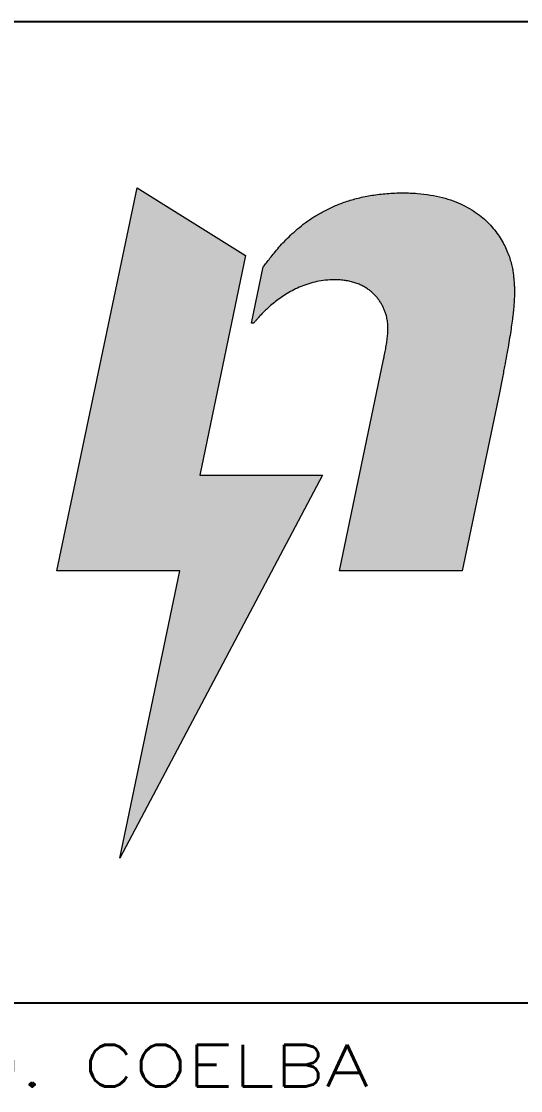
# Model space of a CAD drawing. Header units: millimetres. Extents: x 0 to 420, y 0 to 297.
# Drawn here: x 365.15 to 377.07, y 25.9 to 51.44 of the extents above; entities that cross this region are included whole.
import ezdxf
from ezdxf.enums import TextEntityAlignment as Align

# ---------------------------------------------------------------- set-up
doc = ezdxf.new("R2010")
doc.units = ezdxf.units.MM
doc.layers.add('1', color=7, linetype='Continuous')
doc.styles.add('R100', font='romans', dxfattribs={"width": 1.5, "height": 100})

msp = doc.modelspace()

# ---------------------------------------------------------------- hatches: boundary and pattern name
at = {"layer": '1', "linetype": 'Continuous', "lineweight": 0}
h = msp.add_hatch(color=156, dxfattribs=at)
h.dxf.hatch_style = 1
h.paths.add_polyline_path([(372.341, 40.602), (367.5, 31.456), (368.932, 38.315), (366.001, 38.315), (367.912, 47.461), (370.505, 45.843), (369.41, 40.602)])
h = msp.add_hatch(color=126, dxfattribs=at)
edge = h.paths.add_edge_path()
edge.add_spline(control_points=[(376.63, 42.897), (376.65, 42.997), (376.686, 43.186), (376.737, 43.458), (376.781, 43.705), (376.818, 43.93), (376.85, 44.134), (376.876, 44.319), (376.896, 44.488), (376.91, 44.643), (376.92, 44.786), (376.925, 44.918), (376.925, 45.043), (376.92, 45.161), (376.912, 45.275), (376.899, 45.388), (376.883, 45.507), (376.856, 45.636), (376.816, 45.777), (376.763, 45.925), (376.695, 46.077), (376.61, 46.231), (376.509, 46.385), (376.389, 46.535), (376.248, 46.68), (376.087, 46.817), (375.902, 46.944), (375.694, 47.057), (375.461, 47.156), (375.201, 47.236), (374.914, 47.296), (374.598, 47.334), (374.248, 47.346), (373.885, 47.333), (373.528, 47.29), (373.199, 47.223), (372.896, 47.135), (372.619, 47.028), (372.367, 46.907), (372.139, 46.774), (371.932, 46.632), (371.747, 46.485), (371.581, 46.337), (371.434, 46.19), (371.304, 46.047), (371.19, 45.912), (371.091, 45.787), (371.006, 45.677), (370.953, 45.609), (370.928, 45.578)], knot_values=[0, 0, 0, 0, 0.061667, 0.117731, 0.168618, 0.214752, 0.256573, 0.294499, 0.328983, 0.360448, 0.389358, 0.416145, 0.441279, 0.465197, 0.488364, 0.511219, 0.534212, 0.561729, 0.591613, 0.623596, 0.657487, 0.693131, 0.730476, 0.769529, 0.810416, 0.85332, 0.898574, 0.946563, 0.997783, 1.052775, 1.112156, 1.176564, 1.246671, 1.325013, 1.397896, 1.465964, 1.529796, 1.589884, 1.64662, 1.70031, 1.751138, 1.799191, 1.844456, 1.886841, 1.926161, 1.962174, 1.994569, 2.023016, 2.047142, 2.047142, 2.047142, 2.047142], degree=3, periodic=0)
edge.add_line((370.928, 45.578), (370.647, 44.232))
edge.add_line((370.647, 44.232), (370.702, 44.232))
edge.add_line((370.702, 44.232), (370.711, 44.243))
edge.add_spline(control_points=[(370.711, 44.243), (370.72, 44.254), (370.742, 44.283), (370.783, 44.333), (370.841, 44.399), (370.914, 44.476), (371.003, 44.563), (371.106, 44.656), (371.223, 44.753), (371.355, 44.849), (371.5, 44.942), (371.658, 45.03), (371.829, 45.108), (372.012, 45.175), (372.207, 45.226), (372.414, 45.259), (372.6, 45.269), (372.759, 45.264), (372.885, 45.25), (373.002, 45.228), (373.112, 45.198), (373.213, 45.161), (373.307, 45.117), (373.393, 45.067), (373.472, 45.011), (373.543, 44.95), (373.608, 44.885), (373.665, 44.816), (373.716, 44.744), (373.761, 44.669), (373.8, 44.592), (373.832, 44.513), (373.857, 44.44), (373.875, 44.374), (373.887, 44.314), (373.895, 44.254), (373.901, 44.192), (373.903, 44.129), (373.903, 44.066), (373.9, 44.001), (373.895, 43.935), (373.888, 43.868), (373.879, 43.8), (373.869, 43.731), (373.857, 43.66), (373.844, 43.588), (373.83, 43.515), (373.816, 43.441), (373.806, 43.391), (373.801, 43.366)], knot_values=[0, 0, 0, 0, 0.008461, 0.021905, 0.039813, 0.061684, 0.087032, 0.115416, 0.146404, 0.179625, 0.214751, 0.251511, 0.289721, 0.329279, 0.370188, 0.41258, 0.456694, 0.483928, 0.509559, 0.533774, 0.556731, 0.578615, 0.599566, 0.619747, 0.63928, 0.658308, 0.676905, 0.695164, 0.713135, 0.730878, 0.748395, 0.765709, 0.782803, 0.795148, 0.807504, 0.819936, 0.832494, 0.845229, 0.858162, 0.871326, 0.884735, 0.898422, 0.912381, 0.926628, 0.941163, 0.955992, 0.971103, 0.986507, 1.002185, 1.002185, 1.002185, 1.002185], degree=3, periodic=0)
edge.add_line((373.801, 43.366), (372.746, 38.316))
edge.add_line((372.746, 38.316), (375.677, 38.316))
edge.add_line((375.677, 38.316), (376.566, 42.571))
edge.add_line((376.566, 42.571), (376.63, 42.897))

# ---------------------------------------------------------------- linework, layer by layer
at = {"layer": '1', "color": 30}
msp.add_line((25, 51.438), (410, 51.438), dxfattribs=at)
at = {"layer": '1', "color": 156, "linetype": 'Continuous', "lineweight": 0}
for p, q in [((366.001, 38.315), (367.912, 47.461)), ((367.912, 47.461), (370.505, 45.843)), ((370.505, 45.843), (369.41, 40.602)), ((372.341, 40.602), (367.5, 31.456)), ((369.41, 40.602), (372.341, 40.602)), ((368.932, 38.315), (366.001, 38.315)), ((367.5, 31.456), (368.932, 38.315))]:
    msp.add_line(p, q, dxfattribs=at)
at = {"layer": '1', "color": 126, "linetype": 'Continuous', "lineweight": 0}
for p, q in [((370.647, 44.232), (370.928, 45.578)), ((370.702, 44.232), (370.647, 44.232)), ((370.711, 44.243), (370.702, 44.232)), ((372.746, 38.316), (373.801, 43.366)), ((376.63, 42.897), (376.566, 42.571)), ((376.566, 42.571), (375.677, 38.316)), ((375.677, 38.316), (372.746, 38.316))]:
    msp.add_line(p, q, dxfattribs=at)
at = {"layer": '1', "color": 5, "linetype": 'Continuous'}
msp.add_line((358, 28), (410, 28), dxfattribs=at)
at = {"layer": '1', "color": 126, "linetype": 'Continuous', "lineweight": 0}
for points in [[(370.928, 45.578), (371.002, 45.671), (371.087, 45.782), (371.187, 45.906), (371.301, 46.042), (371.431, 46.185), (371.579, 46.332), (371.745, 46.481), (371.93, 46.627), (372.136, 46.769), (372.364, 46.901), (372.616, 47.023), (372.892, 47.129), (373.193, 47.217), (373.521, 47.284), (373.877, 47.327), (374.262, 47.342), (374.607, 47.329), (374.921, 47.291), (375.207, 47.23), (375.465, 47.15), (375.697, 47.051), (375.904, 46.938), (376.088, 46.812), (376.248, 46.675), (376.388, 46.531), (376.508, 46.381), (376.61, 46.228), (376.694, 46.074), (376.762, 45.922), (376.815, 45.774), (376.855, 45.632), (376.883, 45.5), (376.899, 45.388), (376.911, 45.276), (376.92, 45.162), (376.924, 45.045), (376.924, 44.921), (376.919, 44.789), (376.91, 44.647), (376.896, 44.493), (376.876, 44.325), (376.85, 44.14), (376.819, 43.937), (376.782, 43.713), (376.738, 43.466), (376.688, 43.195), (376.63, 42.897)], [(373.801, 43.366), (373.816, 43.442), (373.83, 43.516), (373.844, 43.589), (373.857, 43.661), (373.869, 43.731), (373.879, 43.801), (373.888, 43.869), (373.895, 43.936), (373.9, 44.001), (373.903, 44.066), (373.903, 44.13), (373.9, 44.192), (373.895, 44.254), (373.886, 44.314), (373.874, 44.374), (373.858, 44.433), (373.832, 44.512), (373.799, 44.591), (373.76, 44.668), (373.716, 44.743), (373.665, 44.815), (373.607, 44.884), (373.543, 44.949), (373.471, 45.01), (373.393, 45.065), (373.307, 45.115), (373.214, 45.159), (373.113, 45.196), (373.004, 45.226), (372.887, 45.248), (372.762, 45.262), (372.628, 45.267), (372.411, 45.255), (372.205, 45.222), (372.011, 45.171), (371.828, 45.105), (371.657, 45.027), (371.498, 44.939), (371.353, 44.846), (371.221, 44.749), (371.103, 44.653), (371, 44.559), (370.911, 44.472), (370.837, 44.394), (370.779, 44.327), (370.737, 44.276), (370.711, 44.243)]]:
    msp.add_spline(points, degree=3, dxfattribs=at)

# ---------------------------------------------------------------- texts
at = {"layer": '1', "color": 4, "style": 'R100', "width": 1.35}
msp.add_text('Nº ARQ. COELBA', height=1, dxfattribs=at).set_placement((358.747, 26.498), align=Align.MIDDLE_LEFT)

doc.saveas('drawing.dxf')
